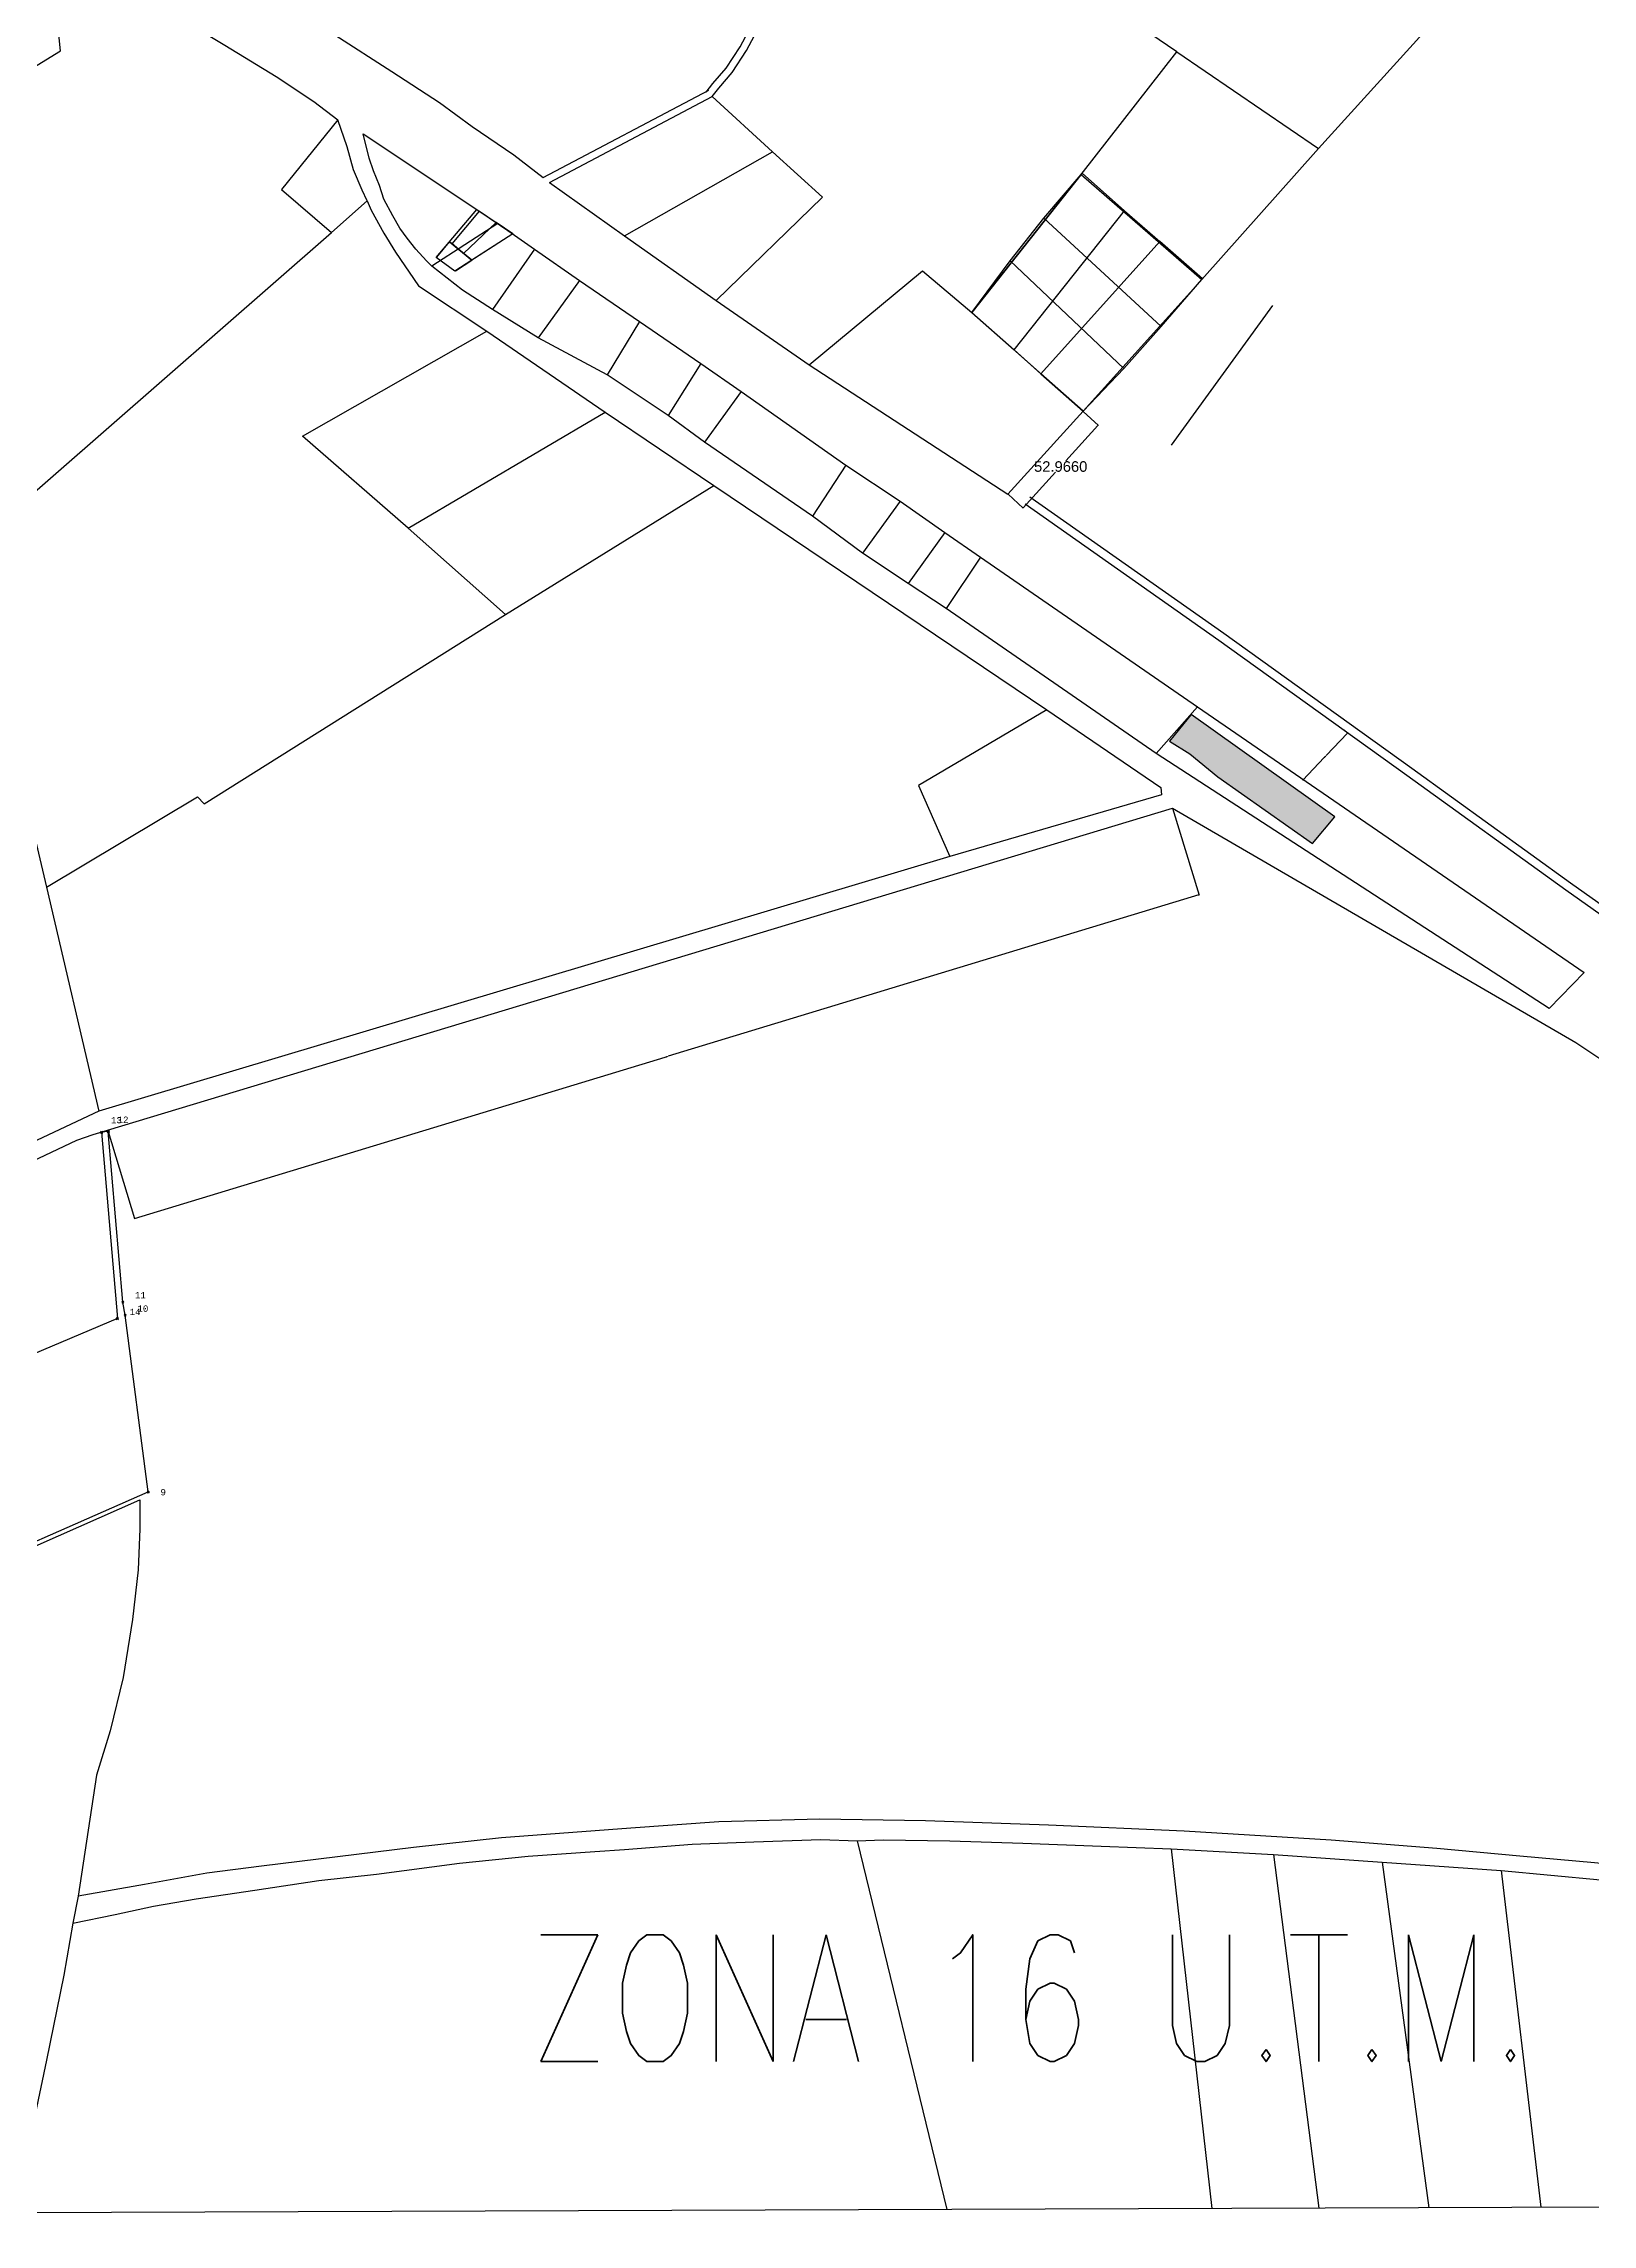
# Model space of a CAD drawing. Header units: millimetres. Extents: x 150192 to 154662, y -198734 to -196104.
# Drawn here: x 151947 to 152680, y -198677 to -197645 of the extents above; entities that cross this region are included whole.
import ezdxf
from ezdxf.enums import TextEntityAlignment as Align

# ---------------------------------------------------------------- set-up
doc = ezdxf.new("R2010")
doc.units = ezdxf.units.MM
doc.header["$PDMODE"] = 35
doc.header["$PDSIZE"] = 0.5
for name, color, linetype in [('2', 7, 'Continuous'), ('43', 7, 'Continuous'), ('44', 7, 'Continuous'), ('CVL_CUADCON_LIN', 8, 'Continuous'), ('CVL_CUADCON_TIT', 1, 'Continuous'), ('CVL_CUADCON_TX', 2, 'Continuous'), ('CVL_PUNTO', 250, 'Continuous'), ('CVL_PUNTO_NUM', 2, 'Continuous')]:
    doc.layers.add(name, color=color, linetype=linetype)
doc.styles.add('HECTOR LOPEZ', font='arial.ttf')
doc.styles.add('MONOTXT4', font='Monotxt4.shx')
doc.styles.add('ROMANS', font='ROMANS', dxfattribs={"height": 0.2})
doc.dimstyles.get("Standard").update_dxf_attribs({"dimtxt": 5, "dimasz": 0.18, "dimexe": 0.18, "dimexo": 0.0625, "dimgap": 0.09, "dimtad": 0, "dimtih": 1, "dimtoh": 1, "dimdec": 4, "dimzin": 0, "dimdsep": 46, "dimtxsty": 'HECTOR LOPEZ', "dimcen": 0.09, "dimadec": 0, "dimazin": 0, "dimtfac": 1, "dimtdec": 4, "dimtofl": 0, "dimtmove": 2, "dimatfit": 3, "dimfxl": 0.18, "dimtolj": 1, "dimtzin": 0, "dimarcsym": 0})
doc.dimstyles.new('STANDARD$0', dxfattribs={"dimtxt": 0.6, "dimasz": 0.5, "dimexe": 0.125, "dimexo": 0.000625, "dimgap": 0.0625, "dimtad": 0, "dimzin": 1, "dimdsep": 46, "dimtxsty": 'ROMANS', "dimblk1": 'ARCHTICK', "dimblk2": 'ARCHTICK', "dimsah": 1, "dimcen": 2.5, "dimclrd": 1, "dimclre": 1, "dimclrt": 30, "dimaunit": 1, "dimadec": 0, "dimazin": 0, "dimtfac": 1, "dimtix": 1, "dimtofl": 0, "dimtmove": 1, "dimatfit": 3, "dimldrblk": 'ARCHTICK', "dimfxl": 1, "dimtolj": 1, "dimtzin": 1, "dimarcsym": 0})

# ---------------------------------------------------------------- blocks, each defined once
blk = doc.blocks.new('*D356')
at = {"layer": 'CVL_CUADCON_LIN', "color": 0, "lineweight": -2, "ltscale": 0.5, "transparency": 16777216}
for p, q in [((152445.8, -197825.7), (152430.6, -197842.5)), ((152438.8, -197819.1), (152446.1, -197825.7)), ((152410.5, -197864.7), (152425.8, -197847.8)), ((152403.3, -197858.3), (152410.5, -197864.9))]:
    blk.add_line(p, q, dxfattribs=at)
at = {"layer": 'CVL_CUADCON_LIN', "color": 0, "lineweight": 30, "ltscale": 0.5, "transparency": 16777216}
for points in [[(152445.8, -197825.7), (152445.9, -197825.7), (152446, -197825.6)], [(152410.5, -197864.7), (152410.5, -197864.7), (152410.4, -197864.8)]]:
    blk.add_solid(points, dxfattribs=at)
at = {"layer": 'Defpoints', "color": 0, "lineweight": 30, "ltscale": 0.5, "transparency": 16777216}
for p in [(152438.8, -197819.1), (152446, -197825.6), (152403.2, -197858.3)]:
    blk.add_point(p, dxfattribs=at)
at = {"layer": 'CVL_CUADCON_LIN', "color": 0, "ltscale": 0.5, "transparency": 16777216, "insert": (152428.2, -197845.2), "char_height": 5, "attachment_point": 5, "style": 'HECTOR LOPEZ'}
blk.add_mtext('\\A1;52.9660', dxfattribs=at)
blk = doc.blocks.new('_ARCHTICK')
at = {"color": 0, "linetype": 'ByBlock', "const_width": 0.15}
blk.add_lwpolyline([(-0.5, -0.5), (0.5, 0.5)], dxfattribs=at)
blk = doc.blocks.new('*D357')
at = {"layer": 'CVL_CUADCON_TX', "color": 1, "lineweight": -2, "ltscale": 0.5, "transparency": 16777216}
for p, q in [((152481.1, -198006.8), (152493.7, -198048.1)), ((152493.6, -198047.9), (152242.4, -198124.2)), ((151989.8, -198201), (152241, -198124.7)), ((151977.3, -198159.9), (151989.8, -198201.1))]:
    blk.add_line(p, q, dxfattribs=at)
at = {"layer": 'Defpoints', "color": 0, "lineweight": 30, "ltscale": 0.5, "transparency": 16777216}
for p in [(152481.1, -198006.8), (152493.6, -198047.9), (151977.3, -198159.9)]:
    blk.add_point(p, dxfattribs=at)
at = {"layer": 'CVL_CUADCON_TX', "color": 1, "lineweight": -2, "ltscale": 0.5, "transparency": 16777216, "xscale": 0.5, "yscale": 0.5, "zscale": 0.5}
for p, rotation in [((152493.6, -198047.9), 16.89637767341342), ((151989.8, -198201), 196.8963776734134)]:
    blk.add_blockref('_ARCHTICK', p, dxfattribs=dict(at, rotation=rotation))
at = {"layer": 'CVL_CUADCON_TX', "color": 30, "ltscale": 0.5, "transparency": 16777216, "insert": (152241.7, -198124.5), "char_height": 0.2, "attachment_point": 5, "rotation": 16.8964, "style": 'ROMANS'}
blk.add_mtext('\\A1;526.57m.', dxfattribs=at)
blk = doc.blocks.new('*D359')
at = {"layer": 'CVL_CUADCON_TIT', "color": 1, "lineweight": -2, "ltscale": 0.5, "transparency": 16777216}
for p, q in [((152563.9, -197971.4), (152553.9, -197982)), ((152562.5, -197970), (152564, -197971.4)), ((152542.9, -197993.6), (152553, -197982.9)), ((152541.4, -197992.2), (152543, -197993.6))]:
    blk.add_line(p, q, dxfattribs=at)
at = {"layer": 'Defpoints', "color": 0, "lineweight": 30, "ltscale": 0.5, "transparency": 16777216}
for p in [(152562.5, -197970), (152563.9, -197971.4), (152541.4, -197992.2)]:
    blk.add_point(p, dxfattribs=at)
at = {"layer": 'CVL_CUADCON_TIT', "color": 1, "lineweight": -2, "ltscale": 0.5, "transparency": 16777216, "xscale": 0.5, "yscale": 0.5, "zscale": 0.5}
for p, rotation in [((152563.9, -197971.4), 46.52250560174905), ((152542.9, -197993.6), 226.5225056017491)]:
    blk.add_blockref('_ARCHTICK', p, dxfattribs=dict(at, rotation=rotation))
at = {"layer": 'CVL_CUADCON_TIT', "color": 30, "lineweight": 35, "ltscale": 0.5, "transparency": 16777216, "insert": (152553.4, -197982.5), "char_height": 0.2, "attachment_point": 5, "rotation": 46.5225, "style": 'ROMANS'}
blk.add_mtext('\\A1;30.60m.', dxfattribs=at)

msp = doc.modelspace()

# ---------------------------------------------------------------- hatches: boundary and pattern name
at = {"lineweight": 30, "true_color": 0x000000}
h = msp.add_hatch(color=18, dxfattribs=at)
h.dxf.hatch_style = 1
h.paths.add_polyline_path([(152489.91462, -197962.59636), (152479.78708, -197975.03602), (152489.36941, -197981.05903), (152489.36822, -197981.0603), (152491.65985, -197983.01701), (152500.44837, -197990.22729), (152502.63367, -197991.94324), (152502.75102, -197992.10368), (152546.74928, -198023.08155), (152547.42157, -198023.47707), (152557.85738, -198010.93625)])

# ---------------------------------------------------------------- linework, layer by layer
at = {"color": 18, "lineweight": 30, "true_color": 0x000000}
msp.add_lwpolyline([(152547.4293, -198023.56033), (152557.90576, -198010.97067), (152489.91462, -197962.59636), (152479.74486, -197975.08789), (152489.367, -197981.13591), (152502.6414, -197992.0265), (152547.4293, -198023.56033)], dxfattribs=at)
at = {"layer": '2', "color": 1, "linetype": 'Continuous'}
for p, q in [((152483.21513, -197648.89163), (152430.62713, -197613.15063)), ((152550.28213, -197694.68063), (152624.06913, -197613.24963)), ((152183.21395, -197708.41709), (152261.59613, -197667.03746)), ((152186.26413, -197710.76463), (152263.23013, -197670.13263)), ((152263.23013, -197670.13263), (152291.68413, -197696.20163)), ((152221.70313, -197736.07463), (152291.68413, -197696.20163)), ((152495.03813, -197756.67663), (152550.28213, -197694.68063)), ((152186.26413, -197710.76463), (152221.70313, -197736.07463)), ((152420.22413, -197727.65963), (152437.87713, -197706.95263)), ((152437.87713, -197706.95263), (152495.03813, -197756.67663)), ((152082.92113, -197734.49263), (152099.94013, -197719.35763)), ((152161.75213, -197730.09763), (152130.46213, -197750.28363)), ((152161.75213, -197730.09763), (152179.11713, -197742.28663)), ((152404.34913, -197747.86063), (152420.22413, -197727.65963)), ((152420.22413, -197727.65963), (152475.73413, -197778.90863)), ((151910.53613, -197885.00163), (152082.92113, -197734.49263)), ((152179.11713, -197742.28663), (152159.15213, -197770.81363)), ((152179.11713, -197742.28663), (152200.46513, -197757.08363)), ((152221.70313, -197736.07463), (152265.14513, -197766.59963)), ((152386.18913, -197772.25363), (152404.34913, -197747.86063)), ((152404.34913, -197747.86063), (152458.08113, -197798.72663)), ((152200.46513, -197757.08363), (152180.85813, -197784.20763)), ((152200.46513, -197757.08363), (152228.75713, -197776.60363)), ((152475.73413, -197778.90863), (152495.03813, -197756.67663)), ((152180.85813, -197784.20763), (152159.15213, -197770.81363)), ((152265.14513, -197766.59963), (152309.09513, -197796.99863)), ((152386.18913, -197772.25363), (152438.77713, -197819.05263)), ((152156.53513, -197781.15063), (152212.47013, -197819.43763)), ((152213.56213, -197801.75163), (152180.85813, -197784.20763)), ((152228.75713, -197776.60363), (152213.56213, -197801.75163)), ((152228.75713, -197776.60363), (152257.81713, -197796.49263)), ((152458.08113, -197798.72663), (152475.73413, -197778.90863)), ((152242.35813, -197821.00963), (152213.56213, -197801.75163)), ((152257.81713, -197796.49263), (152242.35813, -197821.00963)), ((152257.81713, -197796.49263), (152276.85013, -197809.67263)), ((152438.77713, -197819.05263), (152458.08113, -197798.72663)), ((152276.85013, -197809.67263), (152259.60213, -197833.58163)), ((152276.85013, -197809.67263), (152326.49913, -197844.49763)), ((152119.21813, -197874.30463), (152212.47013, -197819.43763)), ((152212.47013, -197819.43763), (152264.02213, -197854.10663)), ((152259.60213, -197833.58163), (152242.35813, -197821.00963)), ((152310.65213, -197868.63963), (152259.60213, -197833.58163)), ((152326.49913, -197844.49763), (152310.65213, -197868.63963)), ((152326.49913, -197844.49763), (152352.20813, -197861.64163)), ((152165.32813, -197915.25263), (152264.02213, -197854.10663)), ((152264.02213, -197854.10663), (152421.64013, -197960.35363)), ((152352.20813, -197861.64163), (152334.33513, -197886.19663)), ((152352.20813, -197861.64163), (152373.30313, -197876.44263)), ((152165.32813, -197915.25263), (152119.21813, -197874.30463)), ((152334.33513, -197886.19663), (152310.65213, -197868.63963)), ((152373.30313, -197876.44263), (152356.05813, -197900.60663)), ((152373.30313, -197876.44263), (152390.27513, -197888.00263)), ((152356.05813, -197900.60663), (152334.33513, -197886.19663)), ((152390.27513, -197888.00263), (152374.05113, -197912.40463)), ((152390.27513, -197888.00263), (152492.89813, -197958.87163)), ((152374.05113, -197912.40463), (152356.05813, -197900.60663)), ((152473.33113, -197981.03763), (152374.05113, -197912.40463)), ((152492.89813, -197958.87163), (152473.33113, -197981.03763)), ((151931.39113, -197973.13663), (151948.12013, -198044.18863)), ((152375.69713, -198029.70463), (151972.82413, -198150.20163)), ((151948.12013, -198044.18863), (151972.82413, -198150.20163)), ((151972.82413, -198150.20163), (151907.15913, -198181.21463)), ((151754.62013, -198439.44663), (151992.25113, -198334.20363)), ((152331.77913, -198495.61763), (152374.34013, -198670.02363)), ((152480.50813, -198499.29463), (152499.70413, -198669.57763)), ((152480.50813, -198499.29463), (152528.96913, -198502.10563)), ((152528.96913, -198502.10563), (152550.38313, -198669.39763)), ((152528.96913, -198502.10563), (152580.36413, -198505.63363)), ((152580.36413, -198505.63363), (152602.45613, -198669.21163)), ((152580.36413, -198505.63363), (152636.72213, -198509.59363)), ((152636.72213, -198509.59363), (152655.54813, -198669.02263)), ((152636.72213, -198509.59363), (152683.81313, -198514.07763)), ((151962.98113, -198521.77863), (151960.53313, -198534.52763))]:
    msp.add_line(p, q, dxfattribs=at)
for points in [[(151597.48613, -197981.72563), (151633.82413, -197908.07463), (151760.98313, -197781.15863), (151843.77513, -197755.98263), (151892.49813, -197707.81663), (151899.30013, -197697.03363), (151904.34013, -197687.16863), (151907.85213, -197677.19963), (151954.74913, -197648.38263), (151950.01213, -197602.18663), (151963.58313, -197608.07863), (151989.48013, -197621.40663), (152011.15513, -197633.02063), (152032.46813, -197645.78463), (152056.86813, -197660.66163), (152074.60613, -197672.46263), (152086.06413, -197681.05663)], [(152071.43613, -197632.54163), (152084.51913, -197640.93663), (152111.57513, -197658.23563), (152134.05813, -197672.86263), (152149.55513, -197684.18263), (152169.24313, -197697.66463), (152183.21395, -197708.41709)], [(152260.42963, -197668.03329), (152263.5491, -197663.87195), (152269.82901, -197656.58528), (152276.47442, -197646.48779), (152280.20966, -197639.51239)], [(152263.23013, -197670.13263), (152266.27813, -197666.06663), (152272.62813, -197658.69863), (152279.48513, -197648.27963), (152283.29513, -197641.16463)], [(152437.87713, -197706.95263), (152483.21513, -197648.89163), (152550.28213, -197694.68063)], [(152086.06413, -197681.05663), (152059.31613, -197714.13863), (152082.92113, -197734.49263)], [(152099.94013, -197719.35763), (152097.56613, -197714.30963), (152093.33413, -197704.71463), (152090.47813, -197693.82763), (152086.06413, -197681.05663)], [(152130.46213, -197750.28363), (152128.00713, -197747.90663), (152122.95413, -197742.26463), (152118.79913, -197737.11663), (152115.28513, -197732.34063), (152112.00913, -197726.54363), (152107.80513, -197718.60063), (152105.66113, -197712.15163), (152102.87213, -197705.20263), (152100.86413, -197699.25963), (152097.99613, -197687.73663), (152161.75213, -197730.09763)], [(152291.68413, -197696.20163), (152315.43713, -197717.69363), (152265.14513, -197766.59963)], [(152099.94013, -197719.35763), (152101.79613, -197723.77863), (152107.83013, -197734.74363), (152113.32113, -197743.68463), (152124.14413, -197759.66063), (152156.53513, -197781.15063)], [(152159.15213, -197770.81363), (152145.01913, -197761.75363), (152130.46213, -197750.28363)], [(152309.09513, -197796.99863), (152362.81713, -197752.54163), (152386.18913, -197772.25363)], [(152119.21813, -197874.30463), (152069.29713, -197830.81163), (152156.53513, -197781.15063)], [(152309.09513, -197796.99863), (152403.21813, -197858.30763), (152438.77713, -197819.05263)], [(152411.34713, -197862.75963), (152411.34713, -197862.75963), (152503.05713, -197927.37163), (152592.10013, -197991.21963), (152667.29713, -198045.52863), (152738.42913, -198095.76763), (152799.78113, -198139.52063), (152872.43813, -198192.55663), (152912.95813, -198222.06363), (152960.46513, -198255.26063), (152985.48813, -198273.82963), (152997.30113, -198282.22363), (153001.23913, -198284.89463), (153004.54113, -198287.18463), (153008.98713, -198289.34763), (153012.03513, -198289.73063), (153016.86213, -198290.24063), (153024.35613, -198288.97363)], [(152413.6509, -197859.48966), (152505.3745, -197924.11125), (152594.43657, -197987.97292), (152669.62198, -198042.27355), (152740.74419, -198092.50563), (152802.12162, -198136.27677), (152874.79463, -198189.32446), (152915.28127, -198218.80716), (152962.80303, -198252.01448), (152987.83869, -198270.59287), (152999.58252, -198278.93772), (153003.50161, -198281.5959), (153006.56778, -198283.72234), (153010.14219, -198285.46131), (153012.49467, -198285.75691), (153016.73655, -198286.20509), (153023.68932, -198285.0296)], [(151948.12013, -198044.18863), (152019.52513, -198001.47763), (152022.70113, -198004.78363), (152165.32813, -197915.25263)], [(152421.64013, -197960.35363), (152360.93613, -197996.05863), (152375.69713, -198029.70463)], [(152421.64013, -197960.35363), (152475.64113, -197997.01763), (152475.95613, -198000.57263), (152375.69713, -198029.70463)], [(152492.89813, -197958.87163), (152676.01013, -198084.55563), (152659.40513, -198101.59063), (152473.33113, -197981.03763)], [(151970.09313, -198161.30263), (152481.14713, -198006.84763), (152672.01013, -198117.79363), (152840.66013, -198230.09963), (152961.86413, -198302.71563)], [(151685.76013, -198244.37663), (151692.85213, -198242.99563), (151711.46013, -198238.89563), (151730.82713, -198234.65563), (151745.37013, -198230.61763), (151759.52513, -198226.20463), (151772.15113, -198221.56063), (151786.68713, -198217.14063), (151807.30813, -198211.86563), (151833.24113, -198205.23663), (151862.74313, -198199.18763), (151895.52813, -198191.94463), (151911.10613, -198189.03463), (151923.82013, -198182.10063), (151944.36613, -198172.50463), (151962.38813, -198163.96363), (151970.09313, -198161.30263)], [(151992.25113, -198334.20363), (151992.25313, -198347.93063), (151991.49313, -198367.37563), (151988.82813, -198390.88763), (151984.38513, -198418.33863), (151978.16413, -198443.50063), (151971.68813, -198464.46863), (151962.98113, -198521.77863)], [(152917.77913, -198428.09463), (152711.17313, -198509.07863), (152680.87813, -198505.98763), (152645.50013, -198502.84763), (152606.30213, -198499.25863), (152556.29513, -198495.20063), (152486.71913, -198491.06363), (152422.37413, -198488.11663), (152364.14313, -198486.09263), (152314.19413, -198485.33863), (152266.31213, -198486.58663), (152224.68513, -198489.51763), (152163.52013, -198494.14863), (152121.79513, -198498.73363), (152049.90213, -198507.59763), (152024.03813, -198510.92063), (151994.52413, -198516.20663), (151962.98113, -198521.77863)], [(151960.53313, -198534.52763), (151980.53813, -198530.40463), (151998.64213, -198526.56663), (152018.91013, -198522.94863), (152046.66813, -198518.96063), (152076.95613, -198514.29763), (152104.22413, -198511.33463), (152143.52413, -198506.15163), (152176.12313, -198502.85163), (152207.72313, -198500.58363), (152221.68313, -198499.60563), (152253.78913, -198497.20263), (152282.86613, -198495.99163), (152314.61513, -198494.99263), (152331.77913, -198495.61763)], [(152331.77913, -198495.61763), (152344.09513, -198495.04563), (152375.74313, -198495.57363), (152410.32413, -198496.69263), (152447.32513, -198498.15463), (152480.50813, -198499.29463)], [(151960.53313, -198534.52763), (151956.25713, -198559.12663), (151948.05813, -198599.42063), (151942.65413, -198624.92663), (151933.50713, -198661.80363), (151931.65313, -198671.60063)]]:
    msp.add_lwpolyline(points, dxfattribs=at)
at = {"layer": '43', "color": 1, "linetype": 'Continuous'}
msp.add_lwpolyline([(150379.71213, -196373.22563), (153782.32413, -196361.09063), (153790.66413, -198664.98163), (150387.79113, -198677.09663), (150379.71213, -196373.22563)], dxfattribs=at)
at = {"layer": 'CVL_CUADCON_LIN', "color": 1, "ltscale": 0.5, "flags": 128}
for points in [[(152386.18913, -197772.25363), (152438.35386, -197706.35034)], [(152140.07414, -197739.7386), (152153.08887, -197724.36019)], [(152168.77813, -197735.02938), (152160.92226, -197729.68753), (152145.53764, -197744.3312)], [(152458.42058, -197724.12962), (152475.17963, -197738.66891)], [(152132.78885, -197746.02506), (152138.92592, -197738.77341)], [(152141.63332, -197752.53454), (152149.36504, -197747.5485), (152138.92592, -197738.77341)], [(152149.36504, -197747.5485), (152145.72901, -197744.49207)], [(152438.77713, -197819.05263), (152495.33927, -197756.34276)], [(152386.18913, -197772.25363), (152406.10488, -197789.97701)], [(152480.65013, -197834.98763), (152528.65013, -197768.98763)], [(152406.10488, -197789.97701), (152418.86138, -197801.32924)], [(152438.77713, -197819.05263), (152418.86138, -197801.32924)]]:
    msp.add_lwpolyline(points, dxfattribs=at)
for points in [[(152386.18913, -197772.25363), (152406.10488, -197789.97701), (152458.42058, -197724.12962), (152438.35386, -197706.35034)], [(152151.84161, -197723.51202), (152168.77813, -197735.02938), (152141.3812, -197752.69713), (152132.59505, -197746.25406)], [(152153.08887, -197724.36019), (152168.77813, -197735.02938), (152141.3812, -197752.69713), (152132.59505, -197746.25406), (152138.92592, -197738.77341), (152140.07414, -197739.7386)], [(152153.08887, -197724.36019), (152160.92226, -197729.68753), (152145.53764, -197744.3312), (152140.07414, -197739.7386)], [(152160.92226, -197729.68753), (152168.77813, -197735.02938), (152149.36504, -197747.5485), (152145.53764, -197744.3312)], [(152132.59505, -197746.25406), (152138.92592, -197738.77341), (152149.36504, -197747.5485), (152141.3812, -197752.69713)], [(152418.86138, -197801.32924), (152438.77713, -197819.05263), (152495.33927, -197756.34276), (152475.17963, -197738.66891)]]:
    msp.add_lwpolyline(points, close=True, dxfattribs=at)
at = {"layer": 'CVL_CUADCON_TX', "color": 1, "lineweight": 30, "ltscale": 0.5, "flags": 128}
msp.add_lwpolyline([(151981.62246, -198248.34146), (151843.25547, -198306.96902), (151775.78867, -198337.18177), (151740.50382, -198231.9688), (151695.52259, -198251.06859), (151690.1301, -198255.5827), (151689.8863, -198256.30998), (151728.84869, -198365.71031), (151737.84913, -198388.72663), (151754.61694, -198436.57177), (151894.26728, -198375.25075), (151996.23353, -198330.47697), (151985.30761, -198246.80276), (151984.21049, -198240.62565), (151977.31157, -198159.88978), (151974.17353, -198160.15793), (151981.62246, -198248.34146)], dxfattribs=at)
at = {"layer": 'CVL_PUNTO', "color": 1, "ltscale": 0.5}
for p in [(151974.17353, -198160.15793), (151977.31157, -198159.88978), (151981.62246, -198248.34146), (151984.21049, -198240.62565), (151985.30761, -198246.80276), (151996.23353, -198330.47697)]:
    msp.add_point(p, dxfattribs=at)

# ---------------------------------------------------------------- texts
at = {"layer": '44', "color": 7, "linetype": 'Continuous', "style": 'ROMANS', "width": 0.75}
msp.add_text('ZONA 16 U.T.M.', height=60, dxfattribs=at).set_placement((152413.55213, -198570.05961), align=Align.MIDDLE)
at = {"layer": 'CVL_PUNTO_NUM', "color": 1, "ltscale": 0.5, "style": 'MONOTXT4'}
for s, p in [('13', (151978.52483, -198156.0268)), ('12', (151981.70614, -198155.80471)), ('11', (151989.92046, -198238.78277)), ('14', (151987.40923, -198246.75612)), ('10', (151991.08895, -198245.19776)), ('9', (152002.01207, -198332.09203))]:
    msp.add_text(s, height=3, dxfattribs=at).set_placement(p)

# ---------------------------------------------------------------- dimensions: what is measured, and where the dimension line sits
at = {"layer": 'CVL_CUADCON_LIN', "color": 1, "ltscale": 0.5}
dim = msp.add_aligned_dim(p1=(152403.21813, -197858.30763), p2=(152438.77713, -197819.05263), distance=-9.68641, dimstyle='Standard', dxfattribs=at)
dim.commit()
dim.dimension.update_dxf_attribs({"geometry": '*D356', "text_midpoint": (152428.17658, -197845.18315)})
at = {"layer": 'CVL_CUADCON_TIT', "color": 0, "lineweight": 35, "ltscale": 0.5}
dim = msp.add_aligned_dim(p1=(152541.41285, -197992.17105), p2=(152562.46467, -197969.96961), distance=-2.02116, dimstyle='STANDARD$0', override={"dimpost": 'm.', "dimfxl": 31.75}, dxfattribs=at)
dim.commit()
dim.dimension.update_dxf_attribs({"geometry": '*D359', "text_midpoint": (152553.40541, -197982.46103)})
at = {"layer": 'CVL_CUADCON_TX', "color": 1, "ltscale": 0.5}
dim = msp.add_aligned_dim(p1=(151977.31157, -198159.88978), p2=(152481.14713, -198006.84763), distance=-42.94125, dimstyle='STANDARD$0', override={"dimpost": 'm.', "dimfxl": 31.75}, dxfattribs=at)
dim.commit()
dim.dimension.update_dxf_attribs({"geometry": '*D357', "text_midpoint": (152241.70987, -198124.45626)})

doc.saveas('drawing.dxf')
